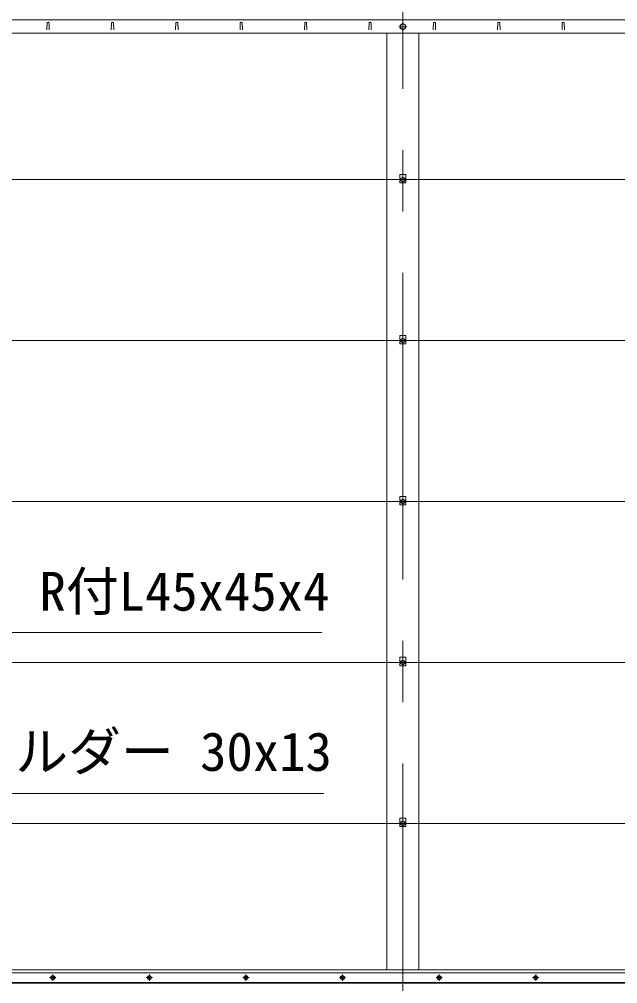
# Model space of a CAD drawing. Units: millimetres at full size; details may follow other scales. Extents: x -10500 to 10500, y -7425 to 7425.
# Drawn here: x -6705 to -4846, y -2273 to 723 of the extents above; entities that cross this region are included whole.
import ezdxf
from ezdxf.enums import TextEntityAlignment as Align

# ---------------------------------------------------------------- set-up
doc = ezdxf.new("R2010")
doc.units = ezdxf.units.MM
doc.header["$LTSCALE"] = 30
doc.linetypes.add('USER1', pattern=[50.8, 31.75, -6.35, 6.35, -6.35])
for name, color, linetype, lineweight in [('0-0_D-STR1', 1, 'Continuous', 18), ('0-2_D-BMK', 2, 'USER1', 13), ('0-3_D-STR3', 3, 'Continuous', 13), ('0-9_D-STR-TXT', 7, 'Continuous', 13)]:
    doc.layers.add(name, color=color, linetype=linetype, lineweight=lineweight)
doc.styles.add('ＭＳ ゴシック', font='')
doc.styles.get('ＭＳ ゴシック').set_extended_font_data('MS Gothic')

msp = doc.modelspace()

# ---------------------------------------------------------------- linework, layer by layer
at = {"layer": '0-0_D-STR1'}
for p, q in [((-8563.59, 721.19), (-2576.32, 721.19)), ((-6618.59, 712.06), (-6619.34, 690.56)), ((-6612.59, 712.06), (-6611.84, 690.56)), ((-6418.59, 712.06), (-6419.34, 690.56)), ((-6412.59, 712.06), (-6411.84, 690.56)), ((-6218.59, 712.06), (-6219.34, 690.56)), ((-6212.59, 712.06), (-6211.84, 690.56)), ((-6018.59, 712.06), (-6019.34, 690.56)), ((-6012.59, 712.06), (-6011.84, 690.56)), ((-5818.59, 712.06), (-5819.34, 690.56)), ((-5812.59, 712.06), (-5811.84, 690.56)), ((-5618.59, 712.06), (-5619.34, 690.56)), ((-5612.59, 712.06), (-5611.84, 690.56)), ((-5418.59, 712.06), (-5419.34, 690.56)), ((-5412.59, 712.06), (-5411.84, 690.56)), ((-5218.59, 712.06), (-5219.34, 690.56)), ((-5212.59, 712.06), (-5211.84, 690.56)), ((-5018.59, 712.06), (-5019.34, 690.56)), ((-5012.59, 712.06), (-5011.84, 690.56)), ((-8563.59, 680.19), (-2576.32, 680.19)), ((-5563.59, 680.19), (-5563.59, -2229.81)), ((-5463.59, -2229.81), (-5463.59, 680.19)), ((-8563.59, -2229.81), (-2576.32, -2229.81)), ((-8563.59, -2270.81), (-2576.32, -2270.81))]:
    msp.add_line(p, q, dxfattribs=at)
for centre in [(-6615.59, 710.81), (-6415.59, 710.81), (-6215.59, 710.81), (-6015.59, 710.81), (-5815.59, 710.81), (-5615.59, 710.81), (-5415.59, 710.81), (-5215.59, 710.81), (-5015.59, 710.81)]:
    msp.add_arc(centre, 3.25, 22.61986, 157.38014, dxfattribs=at)
at = {"layer": '0-2_D-BMK'}
for p, q in [((-5513.59, -4064.81), (-5513.59, 1855.75)), ((-5500.84, 700.19), (-5526.34, 700.19)), ((-5523.59, 225.19), (-5503.59, 225.19)), ((-5523.59, -274.81), (-5503.59, -274.81)), ((-5523.59, -774.81), (-5503.59, -774.81)), ((-5523.59, -1274.81), (-5503.59, -1274.81)), ((-5523.59, -1774.81), (-5503.59, -1774.81)), ((-6601.09, -2244.14), (-6601.09, -2263.49)), ((-6301.09, -2244.14), (-6301.09, -2263.49)), ((-6001.09, -2244.14), (-6001.09, -2263.49)), ((-5701.09, -2244.14), (-5701.09, -2263.49)), ((-5401.09, -2244.14), (-5401.09, -2263.49)), ((-5101.09, -2244.14), (-5101.09, -2263.49)), ((-6591.41, -2253.81), (-6610.76, -2253.81)), ((-6291.41, -2253.81), (-6310.76, -2253.81)), ((-5991.41, -2253.81), (-6010.76, -2253.81)), ((-5691.41, -2253.81), (-5710.76, -2253.81)), ((-5391.41, -2253.81), (-5410.76, -2253.81)), ((-5091.41, -2253.81), (-5110.76, -2253.81))]:
    msp.add_line(p, q, dxfattribs=at)
at = {"layer": '0-3_D-STR3'}
for p, q in [((-5522.09, 705.09), (-5513.59, 710)), ((-5522.09, 695.28), (-5522.09, 705.09)), ((-5513.59, 690.37), (-5522.09, 695.28)), ((-5505.09, 695.28), (-5513.59, 690.37)), ((-8496.39, 225.19), (-1763.59, 225.19)), ((-5520.09, 228.94), (-5513.59, 232.69)), ((-5520.09, 221.43), (-5520.09, 228.94)), ((-5513.59, 217.68), (-5520.09, 221.43)), ((-5513.59, 232.69), (-5507.09, 228.94)), ((-5507.09, 221.43), (-5513.59, 217.68)), ((-5507.09, 228.94), (-5507.09, 221.43)), ((-5520.09, -271.06), (-5513.59, -267.31)), ((-5513.59, -267.31), (-5507.09, -271.06)), ((-8496.39, -274.81), (-4624.45, -274.81)), ((-5520.09, -278.57), (-5520.09, -271.06)), ((-5513.59, -282.32), (-5520.09, -278.57)), ((-5507.09, -278.57), (-5513.59, -282.32)), ((-5507.09, -271.06), (-5507.09, -278.57)), ((-8496.39, -774.81), (-1763.59, -774.81)), ((-5520.09, -771.06), (-5513.59, -767.31)), ((-5520.09, -778.57), (-5520.09, -771.06)), ((-5513.59, -782.32), (-5520.09, -778.57)), ((-5513.59, -767.31), (-5507.09, -771.06)), ((-5507.09, -778.57), (-5513.59, -782.32)), ((-5507.09, -771.06), (-5507.09, -778.57)), ((-8496.39, -1274.81), (-1763.59, -1274.81)), ((-5520.09, -1271.06), (-5513.59, -1267.31)), ((-5520.09, -1278.57), (-5520.09, -1271.06)), ((-5513.59, -1282.32), (-5520.09, -1278.57)), ((-5513.59, -1267.31), (-5507.09, -1271.06)), ((-5507.09, -1278.57), (-5513.59, -1282.32)), ((-5507.09, -1271.06), (-5507.09, -1278.57)), ((-5520.09, -1771.06), (-5513.59, -1767.31)), ((-5513.59, -1767.31), (-5507.09, -1771.06)), ((-8496.39, -1774.81), (-1763.59, -1774.81)), ((-5520.09, -1778.57), (-5520.09, -1771.06)), ((-5513.59, -1782.32), (-5520.09, -1778.57)), ((-5507.09, -1778.57), (-5513.59, -1782.32)), ((-5507.09, -1771.06), (-5507.09, -1778.57)), ((-1763.59, -2238.81), (-8563.59, -2238.81)), ((-2576.32, -2268.81), (-8563.59, -2268.81))]:
    msp.add_line(p, q, dxfattribs=at)
for points in [[(-5513.59, 710), (-5505.09, 705.09), (-5505.09, 695.28)], [(-5504.09, 241.19), (-5504.09, 215.19), (-5523.09, 215.19)], [(-5504.09, 241.19), (-5523.09, 241.19), (-5523.09, 215.19)], [(-5504.09, -258.81), (-5504.09, -284.81), (-5523.09, -284.81)], [(-5504.09, -258.81), (-5523.09, -258.81), (-5523.09, -284.81)], [(-5504.09, -758.81), (-5504.09, -784.81), (-5523.09, -784.81)], [(-5504.09, -758.81), (-5523.09, -758.81), (-5523.09, -784.81)], [(-5504.09, -1258.81), (-5504.09, -1284.81), (-5523.09, -1284.81)], [(-5504.09, -1258.81), (-5523.09, -1258.81), (-5523.09, -1284.81)], [(-5504.09, -1758.81), (-5504.09, -1784.81), (-5523.09, -1784.81)], [(-5504.09, -1758.81), (-5523.09, -1758.81), (-5523.09, -1784.81)]]:
    msp.add_lwpolyline(points, dxfattribs=at)
for points in [[(-6601.09, -2248.06), (-6606.07, -2250.94), (-6606.07, -2256.69), (-6601.09, -2259.56), (-6596.11, -2256.69), (-6596.11, -2250.94)], [(-6301.09, -2248.06), (-6306.07, -2250.94), (-6306.07, -2256.69), (-6301.09, -2259.56), (-6296.11, -2256.69), (-6296.11, -2250.94)], [(-6001.09, -2248.06), (-6006.07, -2250.94), (-6006.07, -2256.69), (-6001.09, -2259.56), (-5996.11, -2256.69), (-5996.11, -2250.94)], [(-5701.09, -2248.06), (-5706.07, -2250.94), (-5706.07, -2256.69), (-5701.09, -2259.56), (-5696.11, -2256.69), (-5696.11, -2250.94)], [(-5401.09, -2248.06), (-5406.07, -2250.94), (-5406.07, -2256.69), (-5401.09, -2259.56), (-5396.11, -2256.69), (-5396.11, -2250.94)], [(-5101.09, -2248.06), (-5106.07, -2250.94), (-5106.07, -2256.69), (-5101.09, -2259.56), (-5096.11, -2256.69), (-5096.11, -2250.94)]]:
    msp.add_lwpolyline(points, close=True, dxfattribs=at)
for centre, radius in [((-5513.59, 700.19), 8.25), ((-5513.59, 225.19), 6.25), ((-5513.59, -274.81), 6.25), ((-5513.59, -774.81), 6.25), ((-5513.59, -1274.81), 6.25), ((-5513.59, -1774.81), 6.25), ((-6601.09, -2253.81), 6.5), ((-6601.09, -2253.81), 4.98), ((-6301.09, -2253.81), 6.5), ((-6301.09, -2253.81), 4.98), ((-6001.09, -2253.81), 6.5), ((-6001.09, -2253.81), 4.98), ((-5701.09, -2253.81), 6.5), ((-5701.09, -2253.81), 4.98), ((-5401.09, -2253.81), 6.5), ((-5401.09, -2253.81), 4.98), ((-5101.09, -2253.81), 6.5), ((-5101.09, -2253.81), 4.98)]:
    msp.add_circle(centre, radius, dxfattribs=at)
at = {"layer": '0-9_D-STR-TXT'}
for points in [[(-5765.65, -1181.47), (-7510.35, -1181.47), (-7832.24, -2227.9)], [(-5759.02, -1681.76), (-7499.91, -1681.76), (-7676.71, -2262.68)]]:
    msp.add_lwpolyline(points, dxfattribs=at)

# ---------------------------------------------------------------- texts
at = {"layer": '0-9_D-STR-TXT', "style": 'ＭＳ ゴシック'}
for s, p in [('孔付胴縁 R付L45x45x4', (-7380.5, -1150.01)), ('ネットホルダー 30x13', (-7373.87, -1647.75))]:
    msp.add_text(s, height=120.3, dxfattribs=at).set_placement(p, align=Align.BOTTOM_LEFT)

doc.saveas('drawing.dxf')
